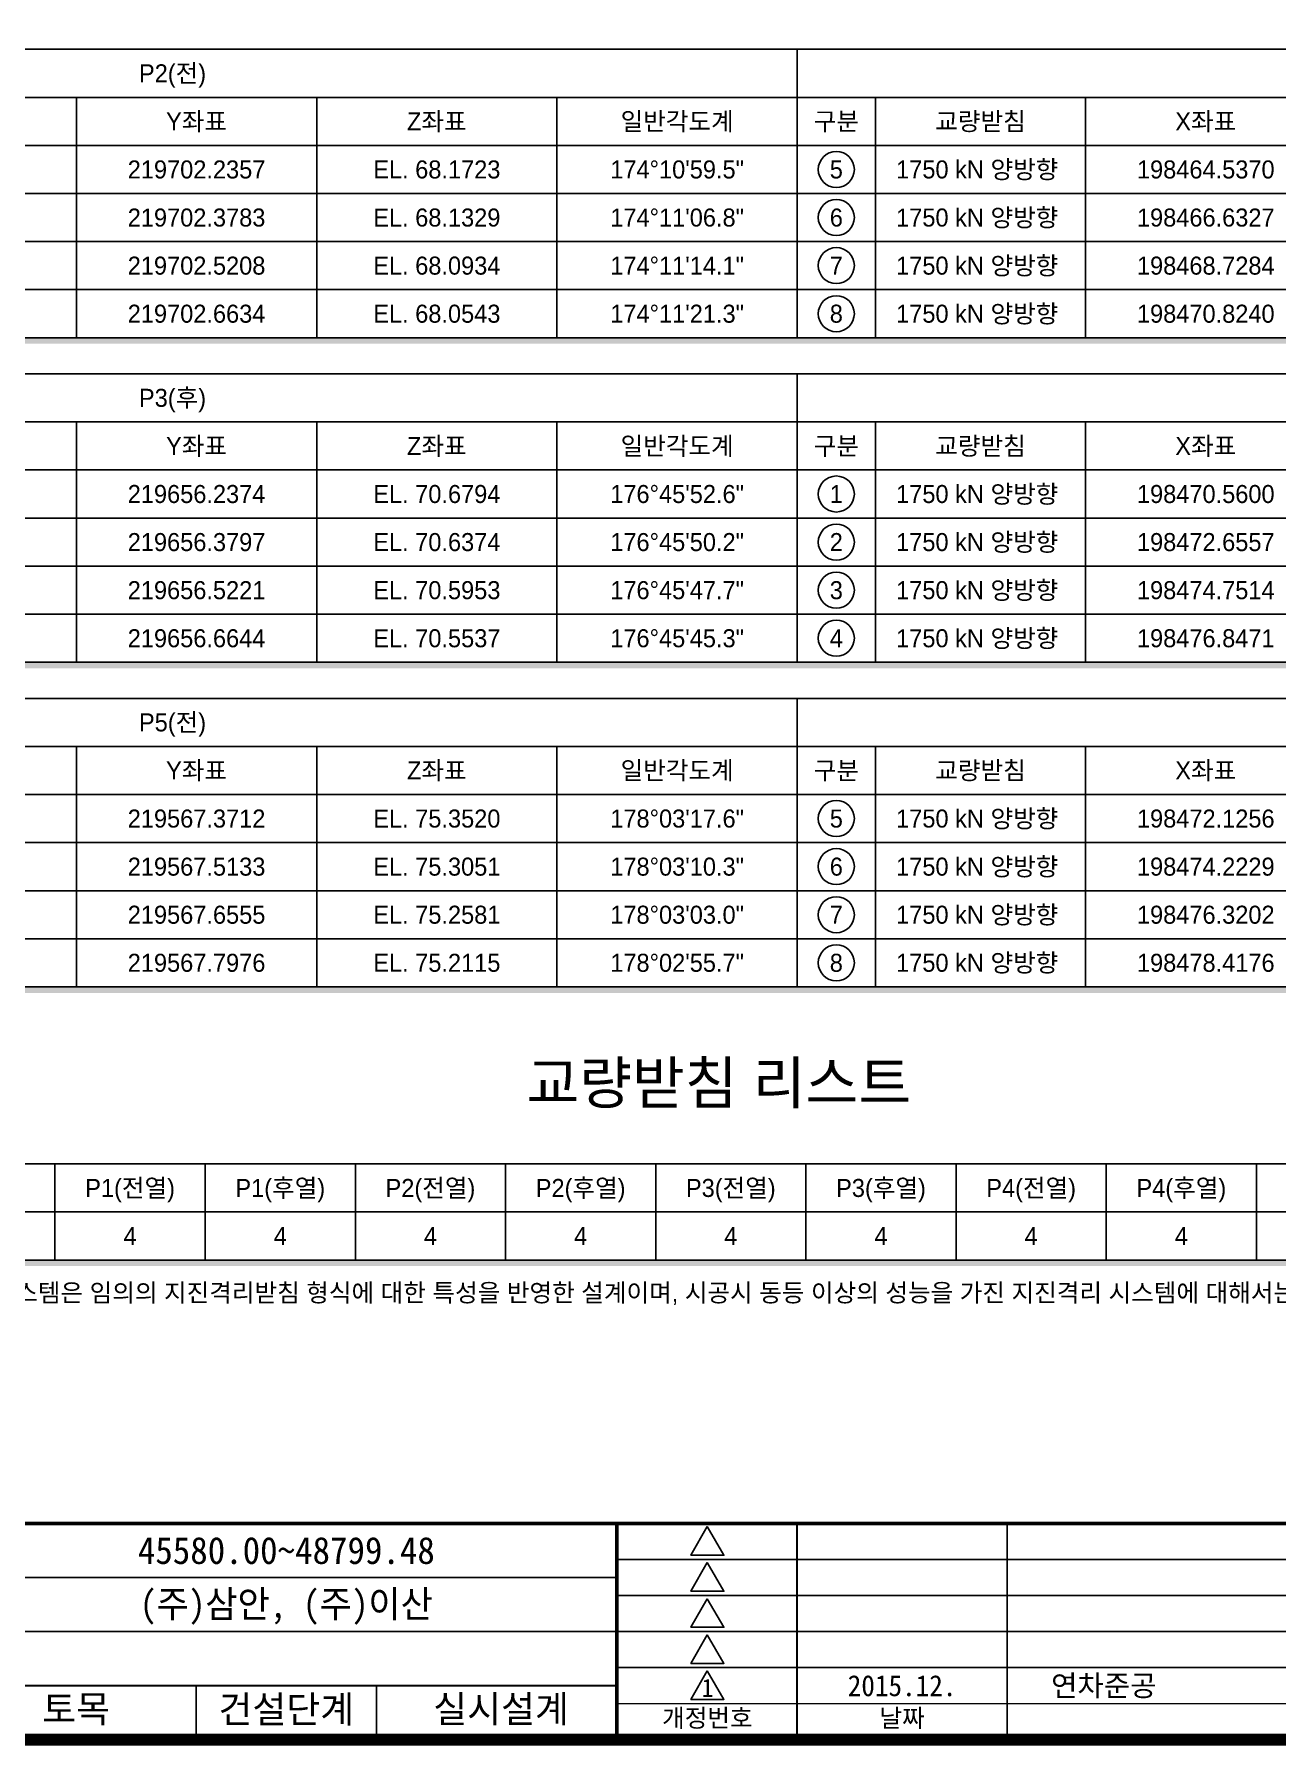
# Model space of a CAD drawing. Header units: feet. Extents: x 0 to 336400, y 0 to 237600.
# Drawn here: x 79211 to 161950, y 7600 to 121511 of the extents above; entities that cross this region are included whole.
import ezdxf
from ezdxf.enums import TextEntityAlignment as Align

# ---------------------------------------------------------------- set-up
doc = ezdxf.new("R2010")
doc.units = ezdxf.units.FT
doc.header["$LTSCALE"] = 2200
doc.header["$MEASUREMENT"] = 0
for name, color, linetype in [('CS-TABL-LIN1', 4, 'CONTINUOUS'), ('CS-TABL-LIN2', 1, 'CONTINUOUS'), ('CS-TABL-TEX2', 3, 'CONTINUOUS'), ('CX-BORD', 3, 'CONTINUOUS'), ('CX-BORD-LIN1', 4, 'CONTINUOUS'), ('CX-BORD-LIN2', 3, 'CONTINUOUS'), ('CX-BORD-TEX2', 7, 'CONTINUOUS'), ('CX-BORD-TEX3', 6, 'CONTINUOUS'), ('CZ-TEX1', 6, 'CONTINUOUS')]:
    doc.layers.add(name, color=color, linetype=linetype)
doc.styles.add('A_STANDARD', font='')
doc.styles.add('TB_TEXT', font='')
doc.styles.add('TB_WBTXT', font='')
doc.styles.add('TB_WMTXT', font='')
doc.styles.get('A_STANDARD').set_extended_font_data('Dotum')
doc.styles.get('TB_TEXT').set_extended_font_data('DotumChe')
doc.styles.get('TB_WBTXT').set_extended_font_data('Dotum')
doc.styles.get('TB_WMTXT').set_extended_font_data('DotumChe')

# ---------------------------------------------------------------- blocks, each defined once
blk = doc.blocks.new('CXBLKA1')
at = {"layer": 'CX-BORD-LIN1', "const_width": 2}
blk.add_lwpolyline([(796, 0), (0, 0), (0, 554), (796, 554)], close=True, dxfattribs=at)
at = {"layer": 'CX-BORD-LIN1'}
for points, const_width in [([(796, 36), (0, 36)], 0.6), ([(270, 0), (270, 36)], 0.6), ([(300, 0), (300, 36)], 0.3), ([(335, 0), (335, 36)], 0.3), ([(558, 6), (270, 6)], 0.2)]:
    blk.add_lwpolyline(points, dxfattribs=dict(at, const_width=const_width))
for points in [[(285.08, 35.47), (282.34, 30.71), (287.83, 30.71)], [(285.08, 29.47), (282.34, 24.71), (287.83, 24.71)], [(285.08, 23.47), (282.34, 18.71), (287.83, 18.71)], [(285.08, 17.47), (282.34, 12.71), (287.83, 12.71)], [(285.08, 11.47), (282.34, 6.71), (287.83, 6.71)]]:
    blk.add_lwpolyline(points, close=True, dxfattribs=at)
at = {"layer": 'CX-BORD-LIN2'}
blk.add_line((558, 30), (270, 30), dxfattribs=at)
at = {"layer": 'CX-BORD-LIN2', "const_width": 0.3}
for points in [[(270, 27), (130, 27)], [(270, 18), (130, 18)], [(270, 9), (130, 9)], [(200, 0), (200, 9)], [(230, 0), (230, 9)]]:
    blk.add_lwpolyline(points, dxfattribs=at)
at = {"layer": 'CX-BORD-LIN2'}
for points in [[(558, 24), (270, 24)], [(558, 18), (270, 18)], [(558, 12), (270, 12)]]:
    blk.add_lwpolyline(points, dxfattribs=at)
at = {"layer": 'CX-BORD-LIN1', "style": 'TB_TEXT'}
for tag, height, p in [('TR_RDAT5', 3.5, (317.5, 33)), ('TR_DGN5', 3.5, (451.12, 33)), ('TR_CHK5', 3.5, (491.12, 33)), ('TR_APP5', 3.5, (531.12, 33)), ('TR_RNUM5', 3, (285.11, 32.64)), ('TR_RDAT4', 3.5, (317.5, 27)), ('TR_DGN4', 3.5, (451.12, 27)), ('TR_CHK4', 3.5, (491.12, 27)), ('TR_APP4', 3.5, (531.12, 27)), ('TR_RNUM4', 3, (285.11, 26.64)), ('TR_DGN3', 3.5, (451.12, 21)), ('TR_CHK3', 3.5, (491.12, 21)), ('TR_RNUM3', 3, (285.11, 20.64)), ('TR_RDAT3', 3.5, (317.5, 21)), ('TR_APP3', 3.5, (531.12, 21)), ('TR_RNUM2', 3, (285.11, 14.64)), ('TR_RDAT2', 3.5, (317.5, 15)), ('TR_DGN2', 3.5, (451.12, 15)), ('TR_CHK2', 3.5, (491.12, 15)), ('TR_APP2', 3.5, (531.12, 15)), ('TR_RNUM1', 3, (285.11, 8.64)), ('TR_RDAT1', 3.5, (317.5, 9)), ('TR_DGN1', 3.5, (451.12, 9)), ('TR_CHK1', 3.5, (491.12, 9)), ('TR_APP1', 3.5, (531.12, 9))]:
    blk.add_attdef(tag, text='', height=height, dxfattribs=at).set_placement(p, align=Align.MIDDLE_CENTER)
for tag, p in [('TR_RCON5', (342.3, 33)), ('TR_RCON4', (342.3, 27)), ('TR_RCON3', (342.3, 21)), ('TR_RCON2', (342.3, 15)), ('TR_RCON1', (342.3, 9))]:
    blk.add_attdef(tag, text='', height=3.5, dxfattribs=at).set_placement(p, align=Align.MIDDLE_LEFT)
at = {"layer": 'CX-BORD-LIN2', "style": 'TB_TEXT'}
blk.add_attdef('TD_VERSION', text='', height=3, rotation=90, dxfattribs=at).set_placement((800.5, 48.01), align=Align.MIDDLE_CENTER)
at = {"layer": 'CX-BORD-TEX2', "style": 'TB_WMTXT'}
for tag, height, p in [('TB_CNAME', 5, (15.34, 531.83)), ('TB_CSCOP', 4, (16.63, 523.83))]:
    blk.add_attdef(tag, text='', height=height, dxfattribs=at).set_placement(p, align=Align.BOTTOM_LEFT)
at = {"layer": 'CX-BORD-TEX2', "style": 'TB_WBTXT'}
for tag, height, p in [('TB_MTITIL', 10, (398, 533.33)), ('TB_STITL', 7, (398, 518.33))]:
    blk.add_attdef(tag, text='', height=height, dxfattribs=at).set_placement(p, align=Align.MIDDLE_CENTER)
at = {"layer": 'CX-BORD-TEX3', "style": 'TB_TEXT'}
for s, height, p in [('건설단계', 4.5, (215, 5.13)), ('개정번호', 3, (285.08, 3.66)), ('날짜', 3, (317.5, 3.66))]:
    blk.add_text(s, height=height, dxfattribs=at).set_placement(p, align=Align.MIDDLE)
for tag, height, p in [('TD_LNDST', 4.5, (215, 31.5)), ('TD_DSECT', 4.5, (605.5, 31.5)), ('TD_DDIST', 4.5, (654.5, 31.5)), ('TD_DNAME_TOP', 4.5, (755, 27.96)), ('TD_CSECT', 4.5, (605.5, 22.5)), ('TD_CDIST', 4.5, (654.5, 22.5)), ('TD_DNAME_MAIN', 4.5, (755, 21.47)), ('TD_CCOMP', 4.5, (215, 13.59)), ('TD_HSCAL', 4.5, (620.88, 13.75)), ('TD_VSCAL', 4.5, (656.86, 13.75)), ('TD_DNAME_BOT', 3, (755, 15.25)), ('TD_FIELD', 4.5, (180, 5.13)), ('TD_CSTEP', 4.5, (250.74, 5.13)), ('TD_DWGCODE', 4.5, (637, 4.79)), ('TD_DWGNO', 4.5, (755, 5))]:
    blk.add_attdef(tag, text='', height=height, dxfattribs=at).set_placement(p, align=Align.MIDDLE_CENTER)
for tag, height, width, p in [('TD_DCOMP', 4.5, 0.95, (215, 22.59)), ('TD_CNAME', 5, 0.78, (65, 7.6))]:
    blk.add_attdef(tag, text='', height=height, dxfattribs=dict(at, width=width)).set_placement(p, align=Align.MIDDLE_CENTER)

msp = doc.modelspace()

# ---------------------------------------------------------------- linework, layer by layer
at = {"layer": 'CS-TABL-LIN1'}
for p, q in [((130021, 120511), (130021, 101311)), ((46821, 117311), (296421, 117311)), ((130021, 98911), (130021, 79711)), ((46821, 95711), (296421, 95711)), ((130021, 77311), (130021, 58111)), ((46821, 74111), (296421, 74111)), ((48595, 43126), (200595, 43126))]:
    msp.add_line(p, q, dxfattribs=at)
for points in [[(46821, 120511), (296421, 120511), (296421, 101311), (46821, 101311)], [(46821, 98911), (296421, 98911), (296421, 79711), (46821, 79711)], [(46821, 77311), (296421, 77311), (296421, 58111), (46821, 58111)], [(48595, 46326), (200595, 46326), (200595, 39926), (48595, 39926)]]:
    msp.add_lwpolyline(points, close=True, dxfattribs=at)
for points in [[(47221, 101311), (296821, 101311), (47221, 100911), (296821, 100911)], [(47221, 79711), (296821, 79711), (47221, 79311), (296821, 79311)], [(47221, 58111), (296821, 58111), (47221, 57711), (296821, 57711)], [(48995, 39926), (200995, 39926), (48995, 39526), (200995, 39526)]]:
    msp.add_solid(points, dxfattribs=at)
at = {"layer": 'CS-TABL-LIN2'}
for p, q in [((82021, 117311), (82021, 101311)), ((98021, 117311), (98021, 101311)), ((114021, 117311), (114021, 101311)), ((135221, 117311), (135221, 101311)), ((149221, 117311), (149221, 101311)), ((46821, 114111), (296421, 114111)), ((46821, 110911), (296421, 110911)), ((46821, 107711), (296421, 107711)), ((46821, 104511), (296421, 104511)), ((82021, 95711), (82021, 79711)), ((98021, 95711), (98021, 79711)), ((114021, 95711), (114021, 79711)), ((135221, 95711), (135221, 79711)), ((149221, 95711), (149221, 79711)), ((46821, 92511), (296421, 92511)), ((46821, 89311), (296421, 89311)), ((46821, 86111), (296421, 86111)), ((46821, 82911), (296421, 82911)), ((82021, 74111), (82021, 58111)), ((98021, 74111), (98021, 58111)), ((114021, 74111), (114021, 58111)), ((135221, 74111), (135221, 58111)), ((149221, 74111), (149221, 58111)), ((46821, 70911), (296421, 70911)), ((46821, 67711), (296421, 67711)), ((46821, 64511), (296421, 64511)), ((46821, 61311), (296421, 61311)), ((80595, 46326), (80595, 39926)), ((90595, 46326), (90595, 39926)), ((100595, 46326), (100595, 39926)), ((110595, 46326), (110595, 39926)), ((120595, 46326), (120595, 39926)), ((130595, 46326), (130595, 39926)), ((140595, 46326), (140595, 39926)), ((150595, 46326), (150595, 39926)), ((160595, 46326), (160595, 39926)), ((56595, 43126), (200595, 43126))]:
    msp.add_line(p, q, dxfattribs=at)
for centre in [(132621, 112511), (132621, 109311), (132621, 106111), (132621, 102911), (132621, 90911), (132621, 87711), (132621, 84511), (132621, 81311), (132621, 69311), (132621, 66111), (132621, 62911), (132621, 59711)]:
    msp.add_circle(centre, 1200, dxfattribs=at)

# ---------------------------------------------------------------- block references
at = {"layer": 'CX-BORD'}
ref = msp.add_blockref('CXBLKA1', (10000, 8000), dxfattribs=dict(at, xscale=400, yscale=400, zscale=400))
ref.add_attrib('TD_FIELD', '토목', dxfattribs={"layer": 'CX-BORD-TEX3', "height": 1800, "style": 'TB_TEXT'}).set_placement((82000, 10050), align=Align.MIDDLE_CENTER)
ref.add_attrib('TD_CSTEP', '실시설계', dxfattribs={"layer": 'CX-BORD-TEX3', "height": 1800, "style": 'TB_TEXT'}).set_placement((110298, 10050), align=Align.MIDDLE_CENTER)
ref.add_attrib('TD_DCOMP', '(주)삼안, (주)이산', dxfattribs={"layer": 'CX-BORD-TEX3', "height": 1800, "style": 'TB_TEXT', "width": 0.95}).set_placement((96000, 17035), align=Align.MIDDLE_CENTER)
ref.add_attrib('TD_LNDST', '45580.00~48799.48', dxfattribs={"layer": 'CX-BORD-TEX3', "height": 1800, "style": 'TB_TEXT'}).set_placement((96000, 20600), align=Align.MIDDLE_CENTER)
ref.add_attrib('TR_RNUM1', '1', dxfattribs={"layer": 'CX-BORD-LIN1', "height": 1200, "style": 'TB_TEXT'}).set_placement((124042, 11455), align=Align.MIDDLE_CENTER)
ref.add_attrib('TR_RDAT1', '2015.12.', dxfattribs={"layer": 'CX-BORD-LIN1', "height": 1400, "style": 'TB_TEXT'}).set_placement((137000, 11600), align=Align.MIDDLE_CENTER)
ref.add_attrib('TR_RCON1', '연차준공', dxfattribs={"layer": 'CX-BORD-LIN1', "height": 1400, "style": 'TB_TEXT'}).set_placement((146921, 11600), align=Align.MIDDLE_LEFT)

# ---------------------------------------------------------------- texts
at = {"layer": 'CS-TABL-TEX2', "style": 'A_STANDARD'}
for s, p in [('P2(전)', (88421, 118911)), ('Y좌표', (90021, 115711)), ('Z좌표', (106021, 115711)), ('일반각도계', (122021, 115711)), ('구분', (132621, 115711)), ('교량받침', (142221, 115711)), ('X좌표', (157221, 115711)), ('219702.2357', (90021, 112511)), ('EL. 68.1723', (106021, 112511)), ('174°10\'59.5"', (122021, 112511)), ('5', (132621, 112511)), ('1750 kN 양방향 ', (142221, 112511)), ('198464.5370', (157221, 112511)), ('219702.3783', (90021, 109311)), ('EL. 68.1329', (106021, 109311)), ('174°11\'06.8"', (122021, 109311)), ('6', (132621, 109311)), ('1750 kN 양방향 ', (142221, 109311)), ('198466.6327', (157221, 109311)), ('219702.5208', (90021, 106111)), ('EL. 68.0934', (106021, 106111)), ('174°11\'14.1"', (122021, 106111)), ('7', (132621, 106111)), ('1750 kN 양방향 ', (142221, 106111)), ('198468.7284', (157221, 106111)), ('1750 kN 양방향 ', (142221, 102911)), ('219702.6634', (90021, 102911)), ('EL. 68.0543', (106021, 102911)), ('174°11\'21.3"', (122021, 102911)), ('8', (132621, 102911)), ('198470.8240', (157221, 102911)), ('P3(후)', (88421, 97311)), ('Y좌표', (90021, 94111)), ('Z좌표', (106021, 94111)), ('일반각도계', (122021, 94111)), ('구분', (132621, 94111)), ('교량받침', (142221, 94111)), ('X좌표', (157221, 94111)), ('219656.2374', (90021, 90911)), ('EL. 70.6794', (106021, 90911)), ('176°45\'52.6"', (122021, 90911)), ('1', (132621, 90911)), ('1750 kN 양방향 ', (142221, 90911)), ('198470.5600', (157221, 90911)), ('219656.3797', (90021, 87711)), ('EL. 70.6374', (106021, 87711)), ('176°45\'50.2"', (122021, 87711)), ('2', (132621, 87711)), ('1750 kN 양방향 ', (142221, 87711)), ('198472.6557', (157221, 87711)), ('219656.5221', (90021, 84511)), ('EL. 70.5953', (106021, 84511)), ('176°45\'47.7"', (122021, 84511)), ('3', (132621, 84511)), ('1750 kN 양방향 ', (142221, 84511)), ('198474.7514', (157221, 84511)), ('1750 kN 양방향 ', (142221, 81311)), ('219656.6644', (90021, 81311)), ('EL. 70.5537', (106021, 81311)), ('176°45\'45.3"', (122021, 81311)), ('4', (132621, 81311)), ('198476.8471', (157221, 81311)), ('P5(전)', (88421, 75711)), ('Y좌표', (90021, 72511)), ('Z좌표', (106021, 72511)), ('일반각도계', (122021, 72511)), ('구분', (132621, 72511)), ('교량받침', (142221, 72511)), ('X좌표', (157221, 72511)), ('219567.3712', (90021, 69311)), ('EL. 75.3520', (106021, 69311)), ('178°03\'17.6"', (122021, 69311)), ('5', (132621, 69311)), ('1750 kN 양방향 ', (142221, 69311)), ('198472.1256', (157221, 69311)), ('219567.5133', (90021, 66111)), ('EL. 75.3051', (106021, 66111)), ('178°03\'10.3"', (122021, 66111)), ('6', (132621, 66111)), ('1750 kN 양방향 ', (142221, 66111)), ('198474.2229', (157221, 66111)), ('219567.6555', (90021, 62911)), ('EL. 75.2581', (106021, 62911)), ('178°03\'03.0"', (122021, 62911)), ('7', (132621, 62911)), ('1750 kN 양방향 ', (142221, 62911)), ('198476.3202', (157221, 62911)), ('1750 kN 양방향 ', (142221, 59711)), ('219567.7976', (90021, 59711)), ('EL. 75.2115', (106021, 59711)), ('178°02\'55.7"', (122021, 59711)), ('8', (132621, 59711)), ('198478.4176', (157221, 59711))]:
    msp.add_text(s, height=1200, dxfattribs=at).set_placement(p, align=Align.MIDDLE_CENTER)
for s, p in [('P1(전열)', (85595, 44126)), ('P1(후열)', (95595, 44126)), ('P2(전열)', (105595, 44126)), ('P2(후열)', (115595, 44126)), ('P3(전열)', (125595, 44126)), ('P3(후열)', (135595, 44126)), ('P4(전열)', (145595, 44126)), ('P4(후열)', (155595, 44126)), ('4', (85595, 40926)), ('4', (95595, 40926)), ('4', (105595, 40926)), ('4', (115595, 40926)), ('4', (125595, 40926)), ('4', (135595, 40926)), ('4', (145595, 40926)), ('4', (155595, 40926)), ('주) 본 설계에 반영된 지진격리시스템은 임의의 지진격리받침 형식에 대한 특성을 반영한 설계이며, 시공시 동등 이상의 성능을 가진 지진격리 시스템에 대해서는 변경적용이 가능함.', (116346, 37153))]:
    msp.add_text(s, height=1200, dxfattribs=at).set_placement(p, align=Align.CENTER)
at = {"layer": 'CZ-TEX1', "style": 'A_STANDARD'}
msp.add_text('교량받침 리스트', height=2800, dxfattribs=at).set_placement((124795, 50326), align=Align.CENTER)

doc.saveas('drawing.dxf')
